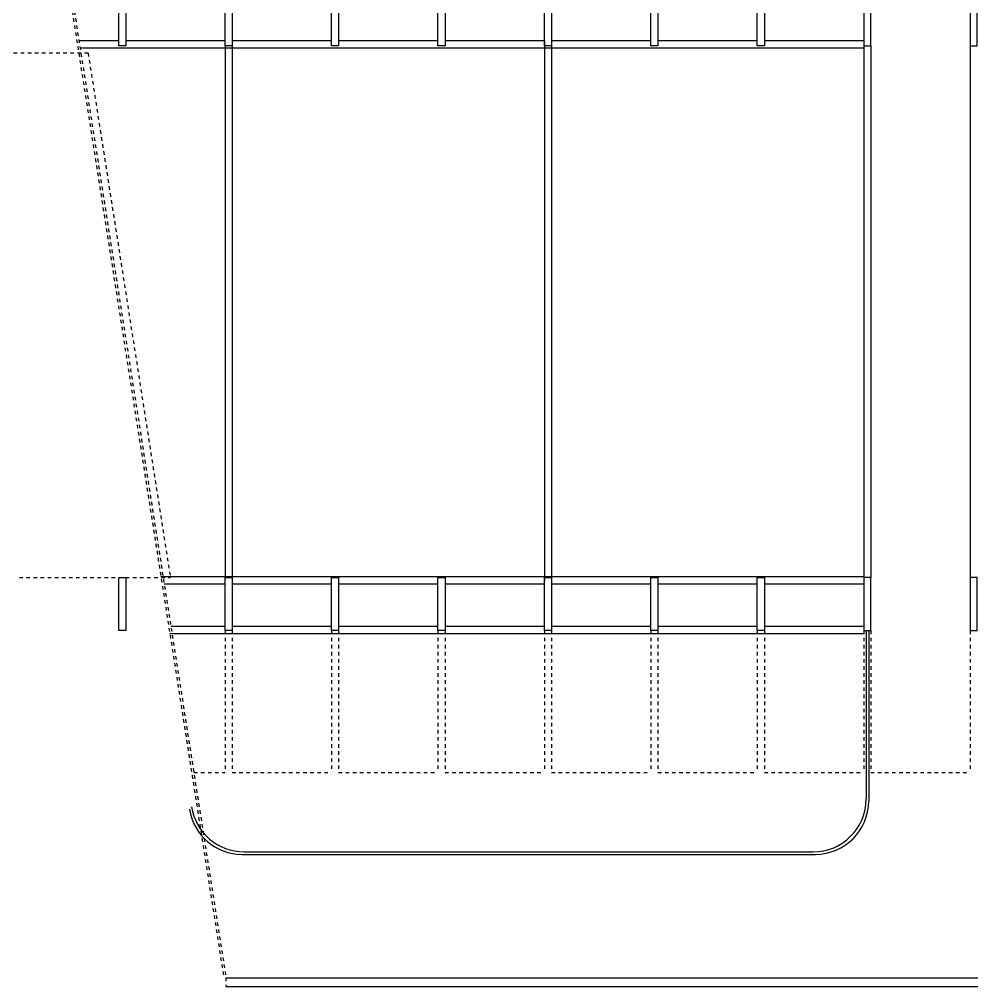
# Model space of a CAD drawing. Extents: x -16 to 243, y 482 to 579.
# Drawn here: x 0.38 to 27.23, y 514.19 to 541.46 of the extents above; entities that cross this region are included whole.
import ezdxf

# ---------------------------------------------------------------- set-up
doc = ezdxf.new("R2010")
doc.units = 0
doc.header["$LTSCALE"] = 0.02
doc.header["$MEASUREMENT"] = 0
doc.linetypes.add('HIDDEN2', pattern=[0.1875, 0.125, -0.0625])
doc.layers.get('0').update_dxf_attribs({"linetype": 'CONTINUOUS'})
for name, color, linetype in [('ALV', 2, 'CONTINUOUS'), ('ESTR', 3, 'CONTINUOUS'), ('PISO', 1, 'CONTINUOUS'), ('PROJ', 1, 'HIDDEN2')]:
    doc.layers.add(name, color=color, linetype=linetype)

# ---------------------------------------------------------------- blocks, each defined once
blk = doc.blocks.new('PILAR-SLN')
for points in [[(0.197, -26.487), (0.197, -27.987), (-0.003, -27.987), (-0.003, -26.487)], [(0.197, -42.97), (0.197, -44.47), (-0.003, -44.47), (-0.003, -42.97)]]:
    blk.add_lwpolyline(points, close=True)

msp = doc.modelspace()

# ---------------------------------------------------------------- linework, layer by layer
at = {"layer": 'ALV'}
for p, q in [((6.209, 514.441), (222.384, 514.441)), ((6.209, 514.191), (222.184, 514.191))]:
    msp.add_line(p, q, dxfattribs=at)
at = {"layer": 'PISO'}
for p, q in [((2.064, 540.862), (3.185, 540.862)), ((3.384, 540.86), (6.184, 540.86)), ((6.384, 540.86), (9.184, 540.86)), ((9.384, 540.86), (12.184, 540.86)), ((12.384, 540.86), (15.184, 540.86)), ((15.184, 540.862), (15.184, 525.626)), ((15.384, 540.862), (15.384, 525.626)), ((15.384, 540.86), (18.184, 540.86)), ((18.384, 540.86), (21.184, 540.86)), ((21.384, 540.86), (24.184, 540.86)), ((2.096, 540.66), (6.384, 540.66)), ((6.184, 540.71), (6.184, 525.7)), ((6.384, 540.71), (6.384, 525.7)), ((6.384, 540.66), (15.184, 540.66)), ((15.184, 540.66), (24.184, 540.66)), ((24.184, 540.71), (24.184, 525.727)), ((24.384, 540.71), (24.384, 525.727)), ((27.184, 540.71), (27.184, 525.727)), ((4.375, 525.75), (24.184, 525.75)), ((4.467, 525.55), (6.184, 525.55)), ((6.384, 525.55), (9.184, 525.55)), ((9.384, 525.55), (12.184, 525.55)), ((12.384, 525.55), (15.184, 525.55)), ((15.384, 525.55), (18.184, 525.55)), ((18.384, 525.55), (21.184, 525.55)), ((21.384, 525.55), (24.184, 525.55)), ((4.626, 524.15), (24.184, 524.15)), ((4.655, 524.35), (6.184, 524.35)), ((6.384, 524.35), (9.184, 524.35)), ((9.384, 524.35), (12.184, 524.35)), ((12.384, 524.35), (15.184, 524.35)), ((15.384, 524.35), (18.184, 524.35)), ((18.384, 524.35), (21.184, 524.35)), ((21.384, 524.35), (24.184, 524.35)), ((24.255, 524.235), (24.255, 519.491)), ((24.325, 524.235), (24.325, 519.421)), ((6.661, 517.921), (21.456, 517.921)), ((6.721, 517.991), (21.356, 517.991)), ((21.356, 517.991), (22.755, 517.991)), ((21.456, 517.921), (22.825, 517.921))]:
    msp.add_line(p, q, dxfattribs=at)
for centre, start, end in [((6.721, 519.491), 188.8202, 270), ((22.755, 519.491), 270, 0), ((22.825, 519.421), 270, 0), ((6.661, 519.421), 188.8202, 270)]:
    msp.add_arc(centre, 1.5, start, end, dxfattribs=at)
at = {"layer": 'PROJ'}
for p, q in [((0.231, 552.159), (6.15, 514.431)), ((0.292, 552.159), (6.209, 514.441)), ((6.184, 524.227), (6.184, 520.227)), ((6.384, 524.227), (6.384, 520.227)), ((9.184, 524.227), (9.184, 520.227)), ((9.384, 524.227), (9.384, 520.227)), ((12.184, 524.227), (12.184, 520.227)), ((12.384, 524.227), (12.384, 520.227)), ((15.184, 524.227), (15.184, 520.227)), ((15.384, 524.227), (15.384, 520.227)), ((18.184, 524.227), (18.184, 520.227)), ((18.384, 524.227), (18.384, 520.227)), ((21.184, 524.227), (21.184, 520.227)), ((21.384, 524.227), (21.384, 520.227)), ((24.184, 524.227), (24.184, 520.227)), ((24.384, 524.227), (24.384, 520.227)), ((27.184, 524.227), (27.184, 520.227)), ((5.302, 520.227), (6.184, 520.227)), ((6.384, 520.227), (9.184, 520.227)), ((9.384, 520.227), (12.184, 520.227)), ((12.384, 520.227), (15.184, 520.227)), ((15.384, 520.227), (18.184, 520.227)), ((18.384, 520.227), (21.184, 520.227)), ((21.384, 520.227), (24.184, 520.227)), ((24.384, 520.227), (27.184, 520.227)), ((6.209, 514.441), (6.209, 514.191))]:
    msp.add_line(p, q, dxfattribs=at)
at = {"layer": 'PROJ', "ltscale": 3}
for p, q in [((2.322, 540.51), (-13.754, 540.51)), ((2.322, 540.51), (4.641, 525.727)), ((0.384, 525.727), (4.641, 525.727))]:
    msp.add_line(p, q, dxfattribs=at)

# ---------------------------------------------------------------- block references
at = {"layer": 'ESTR'}
for p in [(3.187, 568.697), (6.187, 568.697), (9.187, 568.697), (12.187, 568.697), (15.187, 568.697), (18.187, 568.697), (21.187, 568.697)]:
    msp.add_blockref('PILAR-SLN', p, dxfattribs=at)
at = {"layer": 'ESTR', "xscale": -1}
for p in [(24.381, 568.697), (27.381, 568.697)]:
    msp.add_blockref('PILAR-SLN', p, dxfattribs=at)

doc.saveas('drawing.dxf')
